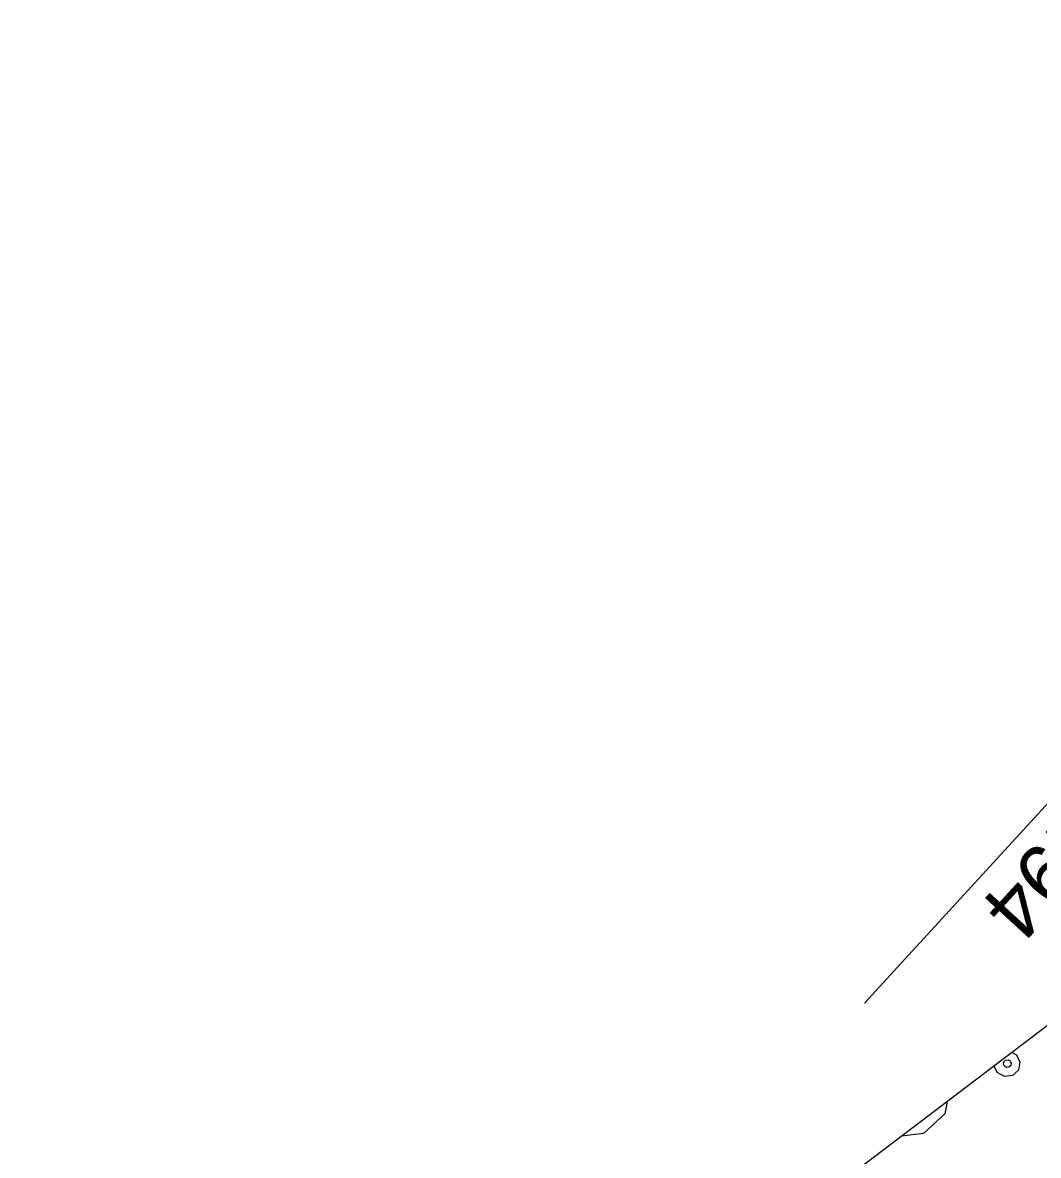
# Model space of a CAD drawing. Header units: metres. Extents: x -2858 to 512, y -1995 to 1252.
# Drawn here: x -931.693 to -927.36, y -895.335 to -890.504 of the extents above; entities that cross this region are included whole.
import ezdxf
from ezdxf.enums import TextEntityAlignment as Align

# ---------------------------------------------------------------- set-up
doc = ezdxf.new("R2010")
doc.units = ezdxf.units.M
doc.layers.add('Calque commun', color=7, linetype='Continuous')
doc.layers.add('Textes', color=7, linetype='Continuous')
doc.styles.add('Arial17', font='arial.ttf', dxfattribs={"height": 0.253354})

# ---------------------------------------------------------------- blocks, each defined once
blk = doc.blocks.new('pattern')
at = {"layer": 'Calque commun', "color": 54, "linetype": 'Continuous', "lineweight": 9}
for p, q in [((77.5587, 105.6897), (77.5885, 105.7073)), ((77.5885, 105.7073), (77.623, 105.704)), ((77.623, 105.704), (77.6489, 105.6811)), ((77.5449, 105.658), (77.5587, 105.6897)), ((77.5496, 105.6373), (77.5449, 105.658)), ((77.5827, 105.6551), (77.5869, 105.6646)), ((77.585, 105.645), (77.5827, 105.6551)), ((77.5869, 105.6646), (77.5958, 105.6699)), ((77.5958, 105.6699), (77.6061, 105.6689)), ((77.6061, 105.6689), (77.6139, 105.662)), ((77.6162, 105.6519), (77.612, 105.6424)), ((77.6139, 105.662), (77.6162, 105.6519)), ((77.6564, 105.6473), (77.6441, 105.6189)), ((77.6489, 105.6811), (77.6564, 105.6473)), ((77.5928, 105.6381), (77.585, 105.645)), ((77.6031, 105.6371), (77.5928, 105.6381)), ((77.612, 105.6424), (77.6031, 105.6371)), ((77.8909, 105.5711), (77.9369, 105.5982)), ((77.9369, 105.5982), (78.0599, 105.5865)), ((78.0599, 105.5865), (78.1298, 105.5248))]:
    blk.add_line(p, q, dxfattribs=at)
at = {"layer": 'Calque commun', "color": 7, "linetype": 'Continuous', "lineweight": 9}
mesh = blk.add_polyface(dxfattribs=at)
corners = [(70.8497, 113.5412), (53.8349, 19.1692), (74.7282, 106.3237), (76.0435, 113.5984), (74.769, 106.1763), (58.8077, 18.2701), (114.1703, 105.207), (114.1703, 98.5387)]
mesh.append_faces([[corners[k] for k in face] for face in [(3, 4, 6)]], dxfattribs={"vtx0": -1, "vtx1": -1, "color": 7})
mesh.append_faces([[corners[k] for k in face] for face in [(3, 2, 4)]], dxfattribs={"vtx0": -1, "vtx2": -1, "color": 7})
mesh.append_faces([[corners[k] for k in face] for face in [(5, 2, 1)]], dxfattribs={"vtx1": -1, "color": 7})
mesh.append_faces([[corners[k] for k in face] for face in [(0, 1, 2), (3, 0, 2)]], dxfattribs={"vtx1": -1, "vtx2": -1, "color": 7})
mesh.append_faces([[corners[k] for k in face] for face in [(4, 7, 6)]], dxfattribs={"vtx2": -1, "color": 7})

msp = doc.modelspace()

# ---------------------------------------------------------------- linework, layer by layer
at = {"layer": 'Calque commun', "color": 7, "linetype": 'Continuous', "lineweight": 9}
msp.add_line((-922.9203, -889.0326), (-928.1016, -894.6858), dxfattribs=at)

# ---------------------------------------------------------------- block references
at = {"layer": 'Calque commun', "color": 0, "linetype": 'ByBlock', "lineweight": -2, "rotation": 228.1617603435354}
msp.add_blockref('pattern', (-954.4467, -766.6559), dxfattribs=at)

# ---------------------------------------------------------------- texts
at = {"layer": 'Textes', "color": 5, "linetype": 'ByBlock', "lineweight": -2, "style": 'Arial17'}
msp.add_text('135.20-127.45=7.75  7.75:2=3.87  3.87<3.94', height=0.253354, rotation=227.4934, dxfattribs=at).set_placement((-922.9203, -889.0326), align=Align.BOTTOM_LEFT)

doc.saveas('drawing.dxf')
